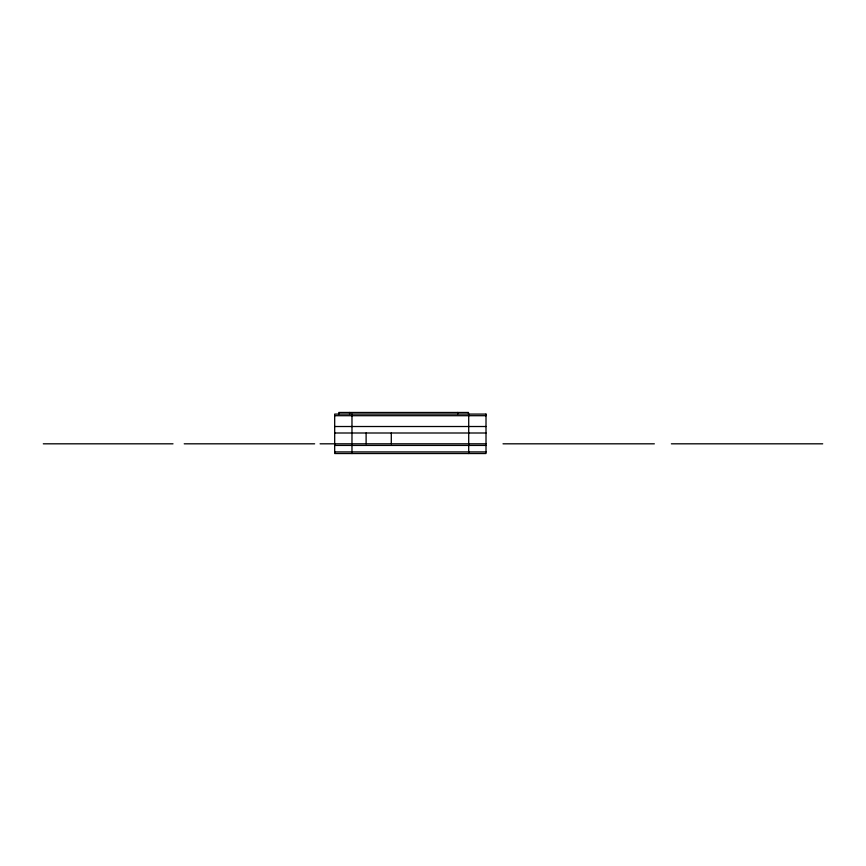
<?xml version="1.0" encoding="UTF-8"?>
<svg xmlns="http://www.w3.org/2000/svg" width="866" height="866" viewBox="0 0 866 866"><rect width="100%" height="100%" fill="white"/><g stroke="black" fill="none" stroke-linecap="round" stroke-linejoin="round"><path stroke-width="1.3" d="M334.687 415.702L486.01 415.702M334.687 426.516L486.01 426.516M334.687 433L486.01 433M43.3 443.814L173.005 443.814M184.22 443.814L314.629 443.814M320.084 443.814L486.01 443.814M503.016 443.814L654.339 443.814M671.377 443.814L822.7 443.814M334.687 445.427L486.01 445.427M334.687 451.911L486.01 451.911M468.712 414.089L468.712 453.535M468.484 414.089L468.484 412.465L338.779 412.465L338.779 414.089M457.681 412.465L457.681 414.089M391.291 433L391.291 443.814M366.112 433L366.112 443.814M351.975 414.089L351.975 453.535M349.593 412.465L349.593 414.089M486.01 414.089L334.687 414.089L334.687 453.535L486.01 453.535L486.01 414.089"/></g></svg>
